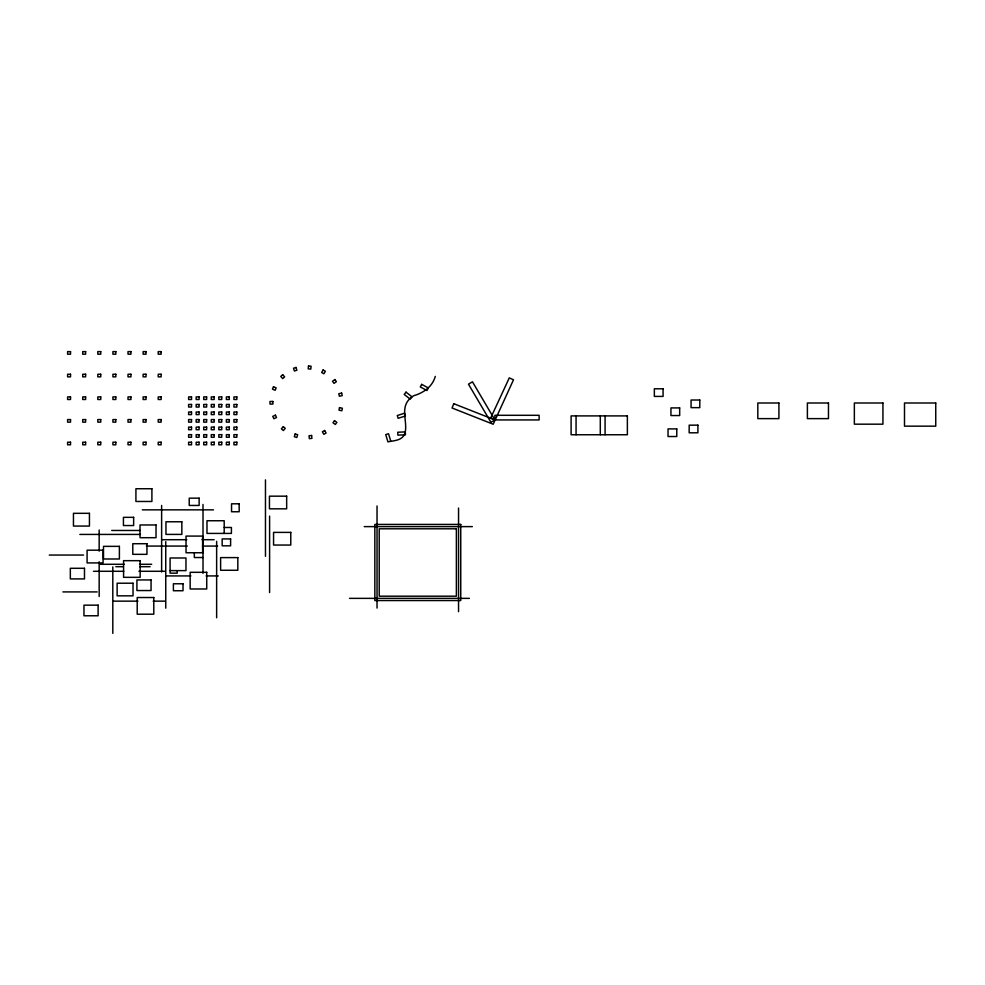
<?xml version="1.0" encoding="UTF-8"?>
<svg xmlns="http://www.w3.org/2000/svg" width="985" height="985" viewBox="0 0 985 985"><rect width="100%" height="100%" fill="white"/><g stroke="black" fill="none" stroke-linecap="round" stroke-linejoin="round"><path stroke-width="1.48" d="M405.069 432.784C407.741 421.789 400.23 408.775 409.206 399.319A16.117 16.117 0 0 1 413.995 395.625C423.624 392.818 432.501 386.563 435.284 376.393M404.675 433.819C402.089 440.726 393.865 440.578 387.93 441.859L385.738 434.594L388.533 433.757L390.713 441.021M142.296 509.848L213.486 509.848M364.204 526.618L472.357 526.618M224.198 527.48L231.413 527.48L231.413 533.414L206.985 533.414L206.985 520.745L224.198 520.745L224.198 533.414M111.711 530.472L140.042 530.472M79.834 534.424L140.424 534.424M162.451 539.706L186.781 539.706M201.987 539.706L214.151 539.706M146.408 546.072L187.31 546.072M202.454 546.072L217.599 546.072M203.008 552.757L186.03 552.757L186.03 536.086L202.614 536.086L202.614 552.757M49.25 555.048L83.553 555.048M203.008 557.535L194.328 557.535L194.328 552.757M99.99 564.282L124.319 564.282M139.525 564.282L151.69 564.282M115.824 566.695L123.285 566.695M139.685 566.695L150.126 566.695M170.085 570.623L185.968 570.623L185.968 557.99L170.085 557.99L170.085 573.159L177.226 573.159L177.226 570.623M93.464 571.288L123.765 571.288M138.91 571.288L164.655 571.288M166.576 575.929L190.905 575.929M206.099 575.929L218.264 575.929M62.88 591.911L97.183 591.911M349.515 598.363L469.389 598.363M113.632 601.145L137.949 601.145M153.155 601.145L165.32 601.145M605.086 415.904L605.086 434.754M600.296 415.904L600.296 434.754M576.065 415.904L576.065 434.754M458.554 508.051L458.554 611.648M377.033 505.97L377.033 608.077M269.594 516.091L269.594 592.551M265.47 479.867L265.47 556.328M216.638 541.307L216.638 617.767M203.008 504.443L203.008 573.27M165.751 541.652L165.751 608.176M161.626 505.428L161.626 571.953M112.807 566.867L112.807 633.392M99.165 530.016L99.165 551.181M99.165 561.758L99.165 596.528M308.502 365.952L308.207 368.858L310.78 369.129L311.088 366.223L308.502 365.952M339.517 407.63L338.988 410.166L341.832 410.77L342.374 408.246L339.517 407.63M295.217 433.929L294.318 436.7L296.78 437.5L297.679 434.73L295.217 433.929M453.765 403.702L452.066 408.012L493.202 424.239L513.493 379.804L509.294 377.858L490.702 417.985L494.901 419.93L539.127 419.93L539.127 415.301L494.901 415.301L494.901 419.93L490.912 422.282L468.466 384.175L472.468 381.823L494.901 419.93L453.765 403.702M273.498 386.736L272.451 389.1L275.111 390.282L276.157 387.918L273.498 386.736M421.666 384.372L420.3 386.945L426.985 390.516L428.364 387.942L421.666 384.372M323.129 369.954L321.664 372.478L323.917 373.783L325.37 371.259L323.129 369.954M334.506 420.644L332.979 422.75L335.343 424.461L336.858 422.356L334.506 420.644M406.017 392.141L404.219 394.443L410.191 399.122L411.989 396.82L406.017 392.141M283.335 426.653L281.39 428.807L283.311 430.543L285.268 428.377L283.335 426.653M282.695 374.706L280.774 376.43L282.72 378.597L284.64 376.861L282.695 374.706M334.851 379.557L332.499 381.269L334.013 383.374L336.377 381.651L334.851 379.557M324.631 430.494L322.39 431.787L323.843 434.311L326.084 433.018L324.631 430.494M275.443 415.165L272.783 416.347L273.842 418.723L276.502 417.529L275.443 415.165M295.993 367.442L293.518 368.242L294.429 371.013L296.891 370.212L295.993 367.442M404.503 413.232L397.275 415.535L398.162 418.317L405.389 416.002L404.503 413.232M341.66 393.101L338.815 393.704L339.345 396.241L342.201 395.638L341.66 393.101M311.605 435.481L309.031 435.752L309.339 438.645L311.913 438.374L311.605 435.481M405.315 431.886L397.743 432.243L397.878 435.148L405.451 434.791L405.315 431.886M70.526 351.608L67.608 351.608L67.608 354.194L70.526 354.194L70.526 351.608M85.621 351.608L82.715 351.608L82.715 354.194L85.621 354.194L85.621 351.608M100.729 351.608L97.81 351.608L97.81 354.194L100.729 354.194L100.729 351.608M115.824 351.608L112.918 351.608L112.918 354.194L115.824 354.194L115.824 351.608M130.931 351.608L128.013 351.608L128.013 354.194L130.931 354.194L130.931 351.608M146.026 351.608L143.12 351.608L143.12 354.194L146.026 354.194L146.026 351.608M161.134 351.608L158.216 351.608L158.216 354.194L161.134 354.194L161.134 351.608M70.526 374.251L67.608 374.251L67.608 376.849L70.526 376.849L70.526 374.251M85.621 374.251L82.715 374.251L82.715 376.849L85.621 376.849L85.621 374.251M100.729 374.251L97.81 374.251L97.81 376.849L100.729 376.849L100.729 374.251M115.824 374.251L112.918 374.251L112.918 376.849L115.824 376.849L115.824 374.251M130.931 374.251L128.013 374.251L128.013 376.849L130.931 376.849L130.931 374.251M146.026 374.251L143.12 374.251L143.12 376.849L146.026 376.849L146.026 374.251M161.134 374.251L158.216 374.251L158.216 376.849L161.134 376.849L161.134 374.251M663.077 388.779L654.348 388.779L654.348 396.413L663.077 396.413L663.077 388.779M70.526 396.906L67.608 396.906L67.608 399.504L70.526 399.504L70.526 396.906M85.621 396.906L82.715 396.906L82.715 399.504L85.621 399.504L85.621 396.906M100.729 396.906L97.81 396.906L97.81 399.504L100.729 399.504L100.729 396.906M115.824 396.906L112.918 396.906L112.918 399.504L115.824 399.504L115.824 396.906M130.931 396.906L128.013 396.906L128.013 399.504L130.931 399.504L130.931 396.906M146.026 396.906L143.12 396.906L143.12 399.504L146.026 399.504L146.026 396.906M161.134 396.906L158.216 396.906L158.216 399.504L161.134 399.504L161.134 396.906M191.533 396.906L188.615 396.906L188.615 399.504L191.533 399.504L191.533 396.906M199.081 396.906L196.163 396.906L196.163 399.504L199.081 399.504L199.081 396.906M206.628 396.906L203.723 396.906L203.723 399.504L206.628 399.504L206.628 396.906M214.176 396.906L211.27 396.906L211.27 399.504L214.176 399.504L214.176 396.906M221.736 396.906L218.818 396.906L218.818 399.504L221.736 399.504L221.736 396.906M229.283 396.906L226.365 396.906L226.365 399.504L229.283 399.504L229.283 396.906M236.831 396.906L233.925 396.906L233.925 399.504L236.831 399.504L236.831 396.906M699.793 400.021L691.064 400.021L691.064 407.642L699.793 407.642L699.793 400.021M272.907 401.461L269.988 401.461L269.988 404.059L272.907 404.059L272.907 401.461M778.913 403L757.822 403L757.822 418.625L778.913 418.625L778.913 403M828.471 403L807.392 403L807.392 418.625L828.471 418.625L828.471 403M882.929 403L854.352 403L854.352 424.178L882.929 424.178L882.929 403M935.75 403L904.501 403L904.501 426.16L935.75 426.16L935.75 403M191.533 404.453L188.615 404.453L188.615 407.051L191.533 407.051L191.533 404.453M199.081 404.453L196.163 404.453L196.163 407.051L199.081 407.051L199.081 404.453M206.628 404.453L203.723 404.453L203.723 407.051L206.628 407.051L206.628 404.453M214.176 404.453L211.27 404.453L211.27 407.051L214.176 407.051L214.176 404.453M221.736 404.453L218.818 404.453L218.818 407.051L221.736 407.051L221.736 404.453M229.283 404.453L226.365 404.453L226.365 407.051L229.283 407.051L229.283 404.453M236.831 404.453L233.925 404.453L233.925 407.051L236.831 407.051L236.831 404.453M679.675 407.913L670.945 407.913L670.945 415.547L679.675 415.547L679.675 407.913M191.533 412.013L188.615 412.013L188.615 414.599L191.533 414.599L191.533 412.013M199.081 412.013L196.163 412.013L196.163 414.599L199.081 414.599L199.081 412.013M206.628 412.013L203.723 412.013L203.723 414.599L206.628 414.599L206.628 412.013M214.176 412.013L211.27 412.013L211.27 414.599L214.176 414.599L214.176 412.013M221.736 412.013L218.818 412.013L218.818 414.599L221.736 414.599L221.736 412.013M229.283 412.013L226.365 412.013L226.365 414.599L229.283 414.599L229.283 412.013M236.831 412.013L233.925 412.013L233.925 414.599L236.831 414.599L236.831 412.013M627.371 415.904L571.103 415.904L571.103 434.754L627.371 434.754L627.371 415.904M70.526 419.561L67.608 419.561L67.608 422.146L70.526 422.146L70.526 419.561M85.621 419.561L82.715 419.561L82.715 422.146L85.621 422.146L85.621 419.561M100.729 419.561L97.81 419.561L97.81 422.146L100.729 422.146L100.729 419.561M115.824 419.561L112.918 419.561L112.918 422.146L115.824 422.146L115.824 419.561M130.931 419.561L128.013 419.561L128.013 422.146L130.931 422.146L130.931 419.561M146.026 419.561L143.12 419.561L143.12 422.146L146.026 422.146L146.026 419.561M161.134 419.561L158.216 419.561L158.216 422.146L161.134 422.146L161.134 419.561M191.533 419.561L188.615 419.561L188.615 422.146L191.533 422.146L191.533 419.561M199.081 419.561L196.163 419.561L196.163 422.146L199.081 422.146L199.081 419.561M206.628 419.561L203.723 419.561L203.723 422.146L206.628 422.146L206.628 419.561M214.176 419.561L211.27 419.561L211.27 422.146L214.176 422.146L214.176 419.561M221.736 419.561L218.818 419.561L218.818 422.146L221.736 422.146L221.736 419.561M229.283 419.561L226.365 419.561L226.365 422.146L229.283 422.146L229.283 419.561M236.831 419.561L233.925 419.561L233.925 422.146L236.831 422.146L236.831 419.561M697.909 425.163L689.168 425.163L689.168 432.797L697.909 432.797L697.909 425.163M191.533 427.108L188.615 427.108L188.615 429.706L191.533 429.706L191.533 427.108M199.081 427.108L196.163 427.108L196.163 429.706L199.081 429.706L199.081 427.108M206.628 427.108L203.723 427.108L203.723 429.706L206.628 429.706L206.628 427.108M214.176 427.108L211.27 427.108L211.27 429.706L214.176 429.706L214.176 427.108M221.736 427.108L218.818 427.108L218.818 429.706L221.736 429.706L221.736 427.108M229.283 427.108L226.365 427.108L226.365 429.706L229.283 429.706L229.283 427.108M236.831 427.108L233.925 427.108L233.925 429.706L236.831 429.706L236.831 427.108M676.781 428.906L668.039 428.906L668.039 436.527L676.781 436.527L676.781 428.906M191.533 434.656L188.615 434.656L188.615 437.254L191.533 437.254L191.533 434.656M199.081 434.656L196.163 434.656L196.163 437.254L199.081 437.254L199.081 434.656M206.628 434.656L203.723 434.656L203.723 437.254L206.628 437.254L206.628 434.656M214.176 434.656L211.27 434.656L211.27 437.254L214.176 437.254L214.176 434.656M221.736 434.656L218.818 434.656L218.818 437.254L221.736 437.254L221.736 434.656M229.283 434.656L226.365 434.656L226.365 437.254L229.283 437.254L229.283 434.656M236.831 434.656L233.925 434.656L233.925 437.254L236.831 437.254L236.831 434.656M70.526 442.216L67.608 442.216L67.608 444.801L70.526 444.801L70.526 442.216M85.621 442.216L82.715 442.216L82.715 444.801L85.621 444.801L85.621 442.216M100.729 442.216L97.81 442.216L97.81 444.801L100.729 444.801L100.729 442.216M115.824 442.216L112.918 442.216L112.918 444.801L115.824 444.801L115.824 442.216M130.931 442.216L128.013 442.216L128.013 444.801L130.931 444.801L130.931 442.216M146.026 442.216L143.12 442.216L143.12 444.801L146.026 444.801L146.026 442.216M161.134 442.216L158.216 442.216L158.216 444.801L161.134 444.801L161.134 442.216M191.533 442.216L188.615 442.216L188.615 444.801L191.533 444.801L191.533 442.216M199.081 442.216L196.163 442.216L196.163 444.801L199.081 444.801L199.081 442.216M206.628 442.216L203.723 442.216L203.723 444.801L206.628 444.801L206.628 442.216M214.176 442.216L211.27 442.216L211.27 444.801L214.176 444.801L214.176 442.216M221.736 442.216L218.818 442.216L218.818 444.801L221.736 444.801L221.736 442.216M229.283 442.216L226.365 442.216L226.365 444.801L229.283 444.801L229.283 442.216M236.831 442.216L233.925 442.216L233.925 444.801L236.831 444.801L236.831 442.216M151.899 488.745L135.918 488.745L135.918 501.476L151.899 501.476L151.899 488.745M286.66 496.169L269.447 496.169L269.447 508.826L286.66 508.826L286.66 496.169M199.13 498.164L189.219 498.164L189.219 505.453L199.13 505.453L199.13 498.164M239.17 503.803L231.549 503.803L231.549 511.757L239.17 511.757L239.17 503.803M89.438 513.32L73.456 513.32L73.456 526.064L89.438 526.064L89.438 513.32M133.64 517.334L123.433 517.334L123.433 525.547L133.64 525.547L133.64 517.334M181.843 521.779L165.96 521.779L165.96 534.399L181.843 534.399L181.843 521.779M460.746 524.426L374.842 524.426L374.842 600.554L460.746 600.554L460.746 524.426M156.024 524.968L140.03 524.968L140.03 537.699L156.024 537.699L156.024 524.968M456.375 528.797L379.213 528.797L379.213 596.184L456.375 596.184L456.375 528.797M290.772 532.392L273.559 532.392L273.559 545.05L290.772 545.05L290.772 532.392M230.613 538.93L222.167 538.93L222.167 545.825L230.613 545.825L230.613 538.93M146.95 543.72L132.79 543.72L132.79 554.333L146.95 554.333L146.95 543.72M119.394 546.355L103.499 546.355L103.499 558.987L119.394 558.987L119.394 546.355M103.068 550.184L87.086 550.184L87.086 562.915L103.068 562.915L103.068 550.184M237.828 557.608L220.615 557.608L220.615 570.266L237.828 570.266L237.828 557.608M140.153 560.674L123.581 560.674L123.581 577.333L140.153 577.333L140.153 560.674M84.488 568.296L70.329 568.296L70.329 578.909L84.488 578.909L84.488 568.296M206.727 572.31L190.154 572.31L190.154 588.981L206.727 588.981L206.727 572.31M151.062 579.943L136.915 579.943L136.915 590.544L151.062 590.544L151.062 579.943M133.024 583.218L117.129 583.218L117.129 595.839L133.024 595.839L133.024 583.218M183.013 583.773L173.397 583.773L173.397 590.741L183.013 590.741L183.013 583.773M153.783 597.526L137.21 597.526L137.21 614.197L153.783 614.197L153.783 597.526M98.118 605.159L83.959 605.159L83.959 615.773L98.118 615.773L98.118 605.159"/></g></svg>
